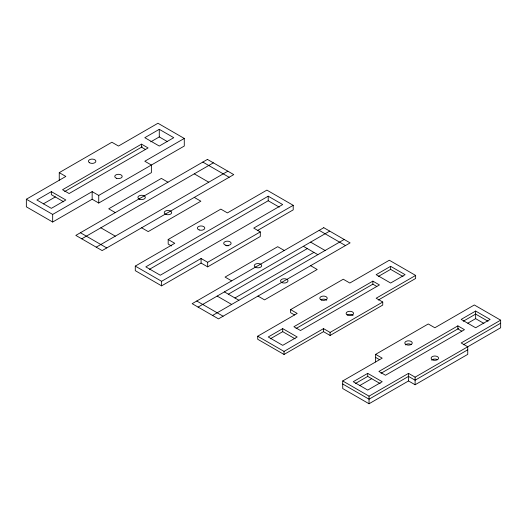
<?xml version="1.0" encoding="UTF-8"?>
<svg xmlns="http://www.w3.org/2000/svg" width="527" height="527" viewBox="0 0 527 527"><rect width="100%" height="100%" fill="white"/><g stroke="black" fill="none" stroke-linecap="round" stroke-linejoin="round"><path stroke-width="0.79" d="M59.255 180.234L59.255 172.639L111.895 142.244L118.476 146.045L157.962 123.246L184.279 138.443L184.279 146.045L98.733 195.431L92.153 191.63L52.674 214.43L26.35 199.232L26.35 206.828L52.674 222.025L92.153 199.232L98.733 203.033L151.381 172.639L151.381 165.037L144.8 161.242L184.279 138.443M26.35 199.232L65.835 176.44L59.255 172.639M51.356 191.63L36.877 199.99L51.356 208.349L65.835 199.99L51.356 191.63L51.356 194.674L63.767 201.834M159.279 129.326L144.8 137.685L159.279 146.045L173.752 137.685L159.279 129.326L159.279 136.928L167.546 141.704M141.506 144.141L62.542 189.733L69.123 193.534L148.087 147.942L141.506 144.141L141.506 147.185L145.459 149.464M43.286 203.89L55.381 196.907M64.676 191.538L142.198 146.783M150.735 141.855L159.279 136.928M81.751 238.817L213.356 162.83M96.224 247.17L227.835 171.189M171.473 245.964L168.179 244.067L168.179 239.502L220.826 209.114L227.407 212.908L266.886 190.115L293.21 205.313L293.21 209.871L257.255 230.628M293.21 205.313L253.724 228.105L260.305 231.906L260.305 236.465L207.664 266.86L201.083 263.059L161.598 285.858L135.281 270.661L135.281 266.102L174.76 243.303L168.179 239.502M268.203 196.196L145.808 266.86L160.287 275.219L282.683 204.555L268.203 196.196L268.203 200.754L149.365 269.363M135.281 266.102L161.598 281.299L201.083 258.5L207.664 262.301L260.305 231.906M198.086 307.096L329.698 231.109M228.356 294.178L307.327 248.586M234.937 297.979L313.908 252.387M212.565 315.456L344.177 239.469M294.56 314.948L290.608 312.669L290.608 309.626L343.255 279.231L349.836 283.032L389.321 260.239L415.638 275.437L415.638 278.473L378.274 300.047M415.638 275.437L376.159 298.229L382.74 302.03L382.74 305.067L330.093 335.462L323.512 331.661L284.033 354.46L257.71 339.263L257.71 336.219L297.188 313.427L290.608 309.626M282.716 328.624L268.236 336.984L282.716 345.343L297.188 336.984L282.716 328.624L282.716 331.661L270.305 338.828M390.632 266.319L376.159 274.672L390.632 283.032L405.111 274.672L390.632 266.319L390.632 269.356L378.228 276.523M372.866 281.135L293.901 326.727L300.482 330.521L379.447 284.936L372.866 281.135L372.866 284.172L296.036 328.532M257.71 336.219L284.033 351.417L323.512 328.624L330.093 332.425L382.74 302.03M375.619 361.963L375.619 354.361L428.267 323.967L434.847 327.768L474.326 304.975L500.65 320.172L500.65 327.768L415.105 377.161L408.524 373.36L369.038 396.152L342.721 380.955L342.721 388.557L369.038 403.754L408.524 380.955L415.105 384.756L467.745 354.361L467.745 346.766L461.165 342.965L500.65 320.172M342.721 380.955L382.2 358.162L375.619 354.361M367.721 373.36L353.248 381.719L367.721 390.072L382.2 381.719L367.721 373.36L367.721 376.397L355.317 383.564M475.644 311.049L461.165 319.408L475.644 327.768L490.123 319.408L475.644 311.049L475.644 318.651L483.918 323.426M463.233 321.253L475.644 314.092L488.055 321.253M457.877 325.87L378.913 371.456L385.494 375.257L464.458 329.665L457.877 325.87L457.877 328.907L461.823 331.187M359.651 385.619L371.746 378.636M381.001 373.294L458.562 328.512M467.818 323.17L475.644 318.651M463.279 344.783L500.65 323.209M467.745 349.803L415.105 380.198L408.524 376.397L369.038 399.196L342.721 383.999M390.632 269.356L403.043 276.523M202.829 162.072L229.153 177.27M268.203 200.754L279.238 207.124M319.171 230.352L345.495 245.549M194.272 173.844L208.751 182.204M310.614 242.13L325.093 250.49M372.866 284.172L376.818 286.451M303.374 246.307L317.853 254.666M167.955 182.204L161.374 178.409L108.727 208.797L115.308 212.598M194.272 197.401L200.853 201.202L148.212 231.597L141.631 227.796M284.29 250.49L277.709 246.689L225.069 277.083L231.649 280.884M310.614 265.687L317.195 269.481L264.554 299.876L257.973 296.082M375.619 357.405L379.572 359.684M224.41 291.899L238.889 300.258M367.721 376.397L380.132 383.564M282.716 331.661L295.12 338.828M100.828 227.796L115.308 236.155M217.17 296.082L231.649 304.435M80.433 232.736L106.75 247.934M196.775 301.016L223.092 316.213M415.105 377.161L415.105 384.756M408.524 373.36L408.524 380.955M369.038 396.152L369.038 403.754M330.093 332.425L330.093 335.462M323.512 328.624L323.512 331.661M284.033 351.417L284.033 354.46M207.664 262.301L207.664 266.86M201.083 258.5L201.083 263.059M161.598 281.299L161.598 285.858M98.733 195.431L98.733 203.033M92.153 191.63L92.153 199.232M52.674 214.43L52.674 222.025M226.439 245.786A3.722 2.148 0 0 1 228.369 245.786M347.201 314.948A3.722 2.148 0 0 0 353.433 313.98A3.722 2.148 0 0 0 348.874 311.352A3.722 2.148 0 0 0 347.201 314.948A3.722 2.148 0 0 1 353.057 315.39M320.884 299.751A3.722 2.148 0 0 1 326.74 300.192M405.303 344.928A3.722 2.148 0 0 1 411.152 344.487M431.62 360.125A3.722 2.148 0 0 1 437.476 359.684M207.434 159.411L75.822 235.398L102.146 250.588L233.757 174.608L207.434 159.411M323.776 227.69L192.164 303.677L218.488 318.875L350.099 242.888L323.776 227.69M89.524 162.757A3.722 2.148 0 0 0 95.749 161.796A3.722 2.148 0 0 0 91.191 159.161A3.722 2.148 0 0 0 89.524 162.757M116.619 178.297A3.722 2.148 0 0 0 122.198 176.44A3.722 2.148 0 0 0 116.619 174.575A3.722 2.148 0 0 0 116.619 178.297M139.767 199.265A3.722 2.148 0 0 0 145.353 197.401A3.722 2.148 0 0 0 139.767 195.543A3.722 2.148 0 0 0 139.767 199.265M166.091 214.463A3.722 2.148 0 0 0 171.677 212.598A3.722 2.148 0 0 0 166.091 210.741A3.722 2.148 0 0 0 166.091 214.463M199.219 229.97A3.722 2.148 0 0 0 204.805 228.105A3.722 2.148 0 0 0 199.219 226.248A3.722 2.148 0 0 0 199.219 229.97M225.543 245.167A3.722 2.148 0 0 0 231.129 243.303A3.722 2.148 0 0 0 225.543 241.445A3.722 2.148 0 0 0 225.543 245.167M255.338 267.202A3.722 2.148 0 0 0 261.563 266.24A3.722 2.148 0 0 0 257.005 263.612A3.722 2.148 0 0 0 255.338 267.202M282.432 282.742A3.722 2.148 0 0 0 288.012 280.884A3.722 2.148 0 0 0 282.432 279.02A3.722 2.148 0 0 0 282.432 282.742M321.654 300.094A3.722 2.148 0 0 0 327.234 298.229A3.722 2.148 0 0 0 321.654 296.372A3.722 2.148 0 0 0 321.654 300.094M432.983 360.02A3.722 2.148 0 0 0 438.569 358.162A3.722 2.148 0 0 0 432.983 356.298A3.722 2.148 0 0 0 432.983 360.02M405.889 344.487A3.722 2.148 0 0 0 412.121 343.518A3.722 2.148 0 0 0 407.562 340.89A3.722 2.148 0 0 0 405.889 344.487"/></g></svg>
